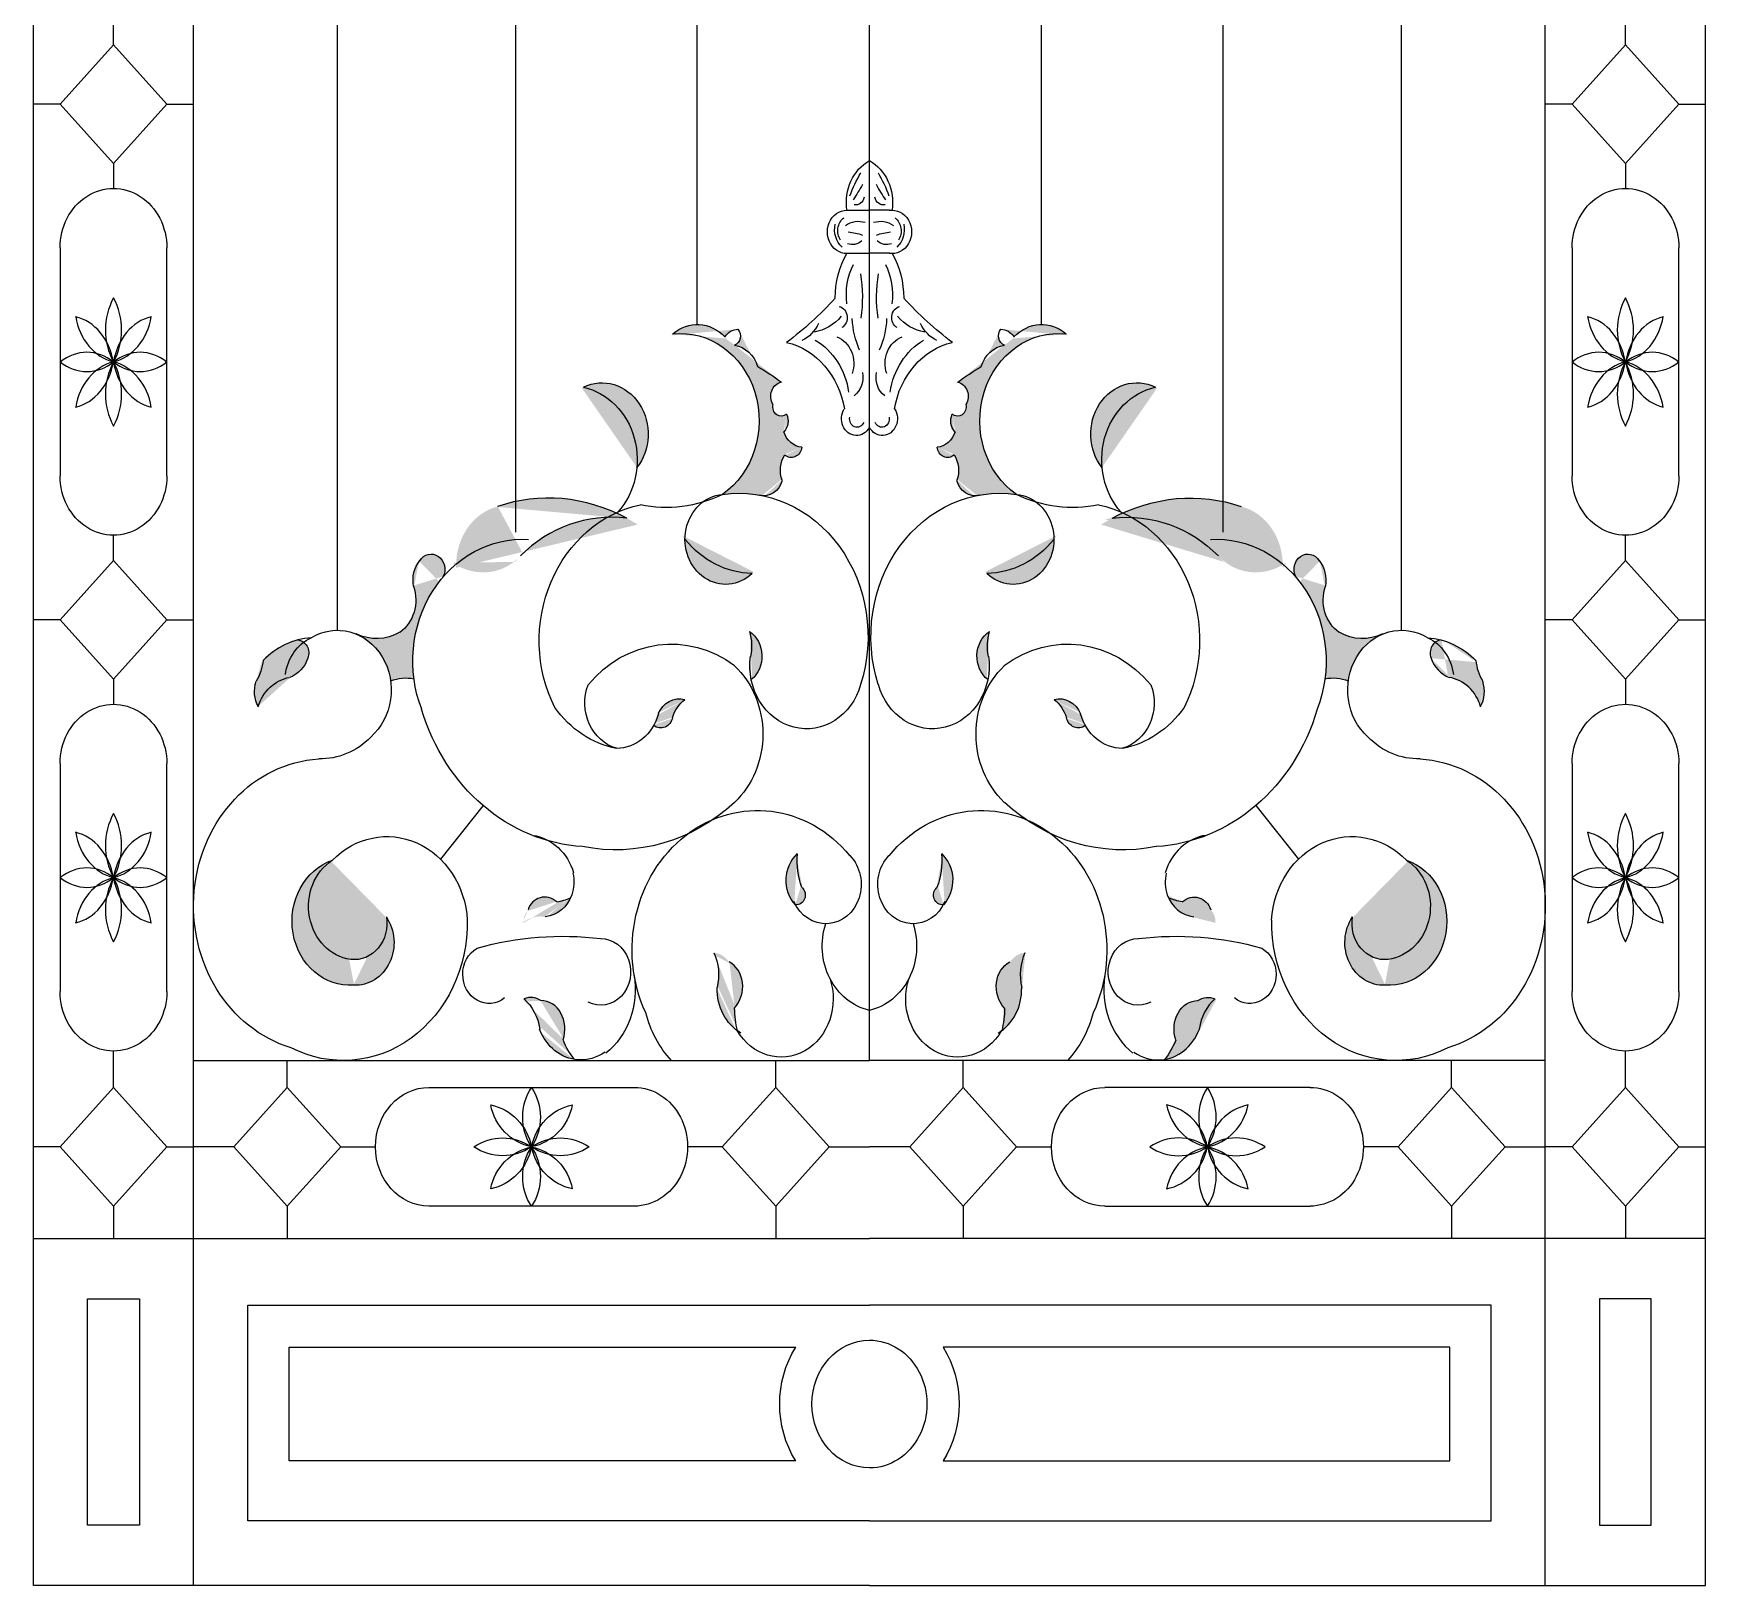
# Model space of a CAD drawing. Extents: x 12262 to 40734, y 30451 to 49613.
# Drawn here: x 30135 to 31211, y 31838 to 32837 of the extents above; entities that cross this region are included whole.
import ezdxf

# ---------------------------------------------------------------- set-up
doc = ezdxf.new("R2010")
doc.units = 0
doc.header["$LTSCALE"] = 0.85
doc.header["$MEASUREMENT"] = 0
doc.layers.get('0').update_dxf_attribs({"linetype": 'CONTINUOUS'})

# ---------------------------------------------------------------- blocks, each defined once
blk = doc.blocks.new('A$C0DFF4785')
h = blk.add_hatch(color=256)
edge = h.paths.add_edge_path()
edge.add_ellipse((427.2, 782.7), major_axis=(0, 28.6), ratio=0.9, start_angle=316.2779, end_angle=397.9444, ccw=False)
edge.add_ellipse((453.6, 796.6), major_axis=(0, 11.7), ratio=0.9, start_angle=361.064, end_angle=415.03, ccw=False)
edge.add_ellipse((449.3, 803.9), major_axis=(0, 6.28), ratio=0.9, start_angle=198.6886, end_angle=314.0296, ccw=False)
edge.add_ellipse((448.5, 777.6), major_axis=(0, 20.6), ratio=0.9, start_angle=288.8026, end_angle=351.8602, ccw=False)
edge.add_ellipse((373.7, 591.5), major_axis=(0, 218.4), ratio=0.9, start_angle=326.7998, end_angle=331.9524, ccw=False)
edge.add_ellipse((482.8, 765.1), major_axis=(0, 9.28), ratio=0.9, start_angle=10.579, end_angle=124.4907)
edge.add_ellipse((481.3, 758.4), major_axis=(0, 6.11), ratio=0.9, start_angle=76.5092, end_angle=217.8899)
edge.add_ellipse((477.1, 749.2), major_axis=(0, 9.5), ratio=0.9, start_angle=223.6227, end_angle=297.4364, ccw=False)
edge.add_ellipse((495.5, 747), major_axis=(0, 14.7), ratio=0.9, start_angle=108.4814, end_angle=175.6353)
edge.add_ellipse((487.7, 733.4), major_axis=(0, 7.63), ratio=0.9, start_angle=142.447, end_angle=262.1226, ccw=False)
edge.add_ellipse((495.6, 717.6), major_axis=(0, 16.6), ratio=0.9, start_angle=53.9705, end_angle=112.8509)
edge.add_ellipse((470.1, 714.6), major_axis=(0, 13.5), ratio=0.9, start_angle=174.3177, end_angle=254.7474, ccw=False)
edge.add_ellipse((454.1, 610.5), major_axis=(0, 92.2), ratio=0.9, start_angle=-10.278, end_angle=7.4562)
edge.add_ellipse((416.5, 749.4), major_axis=(0, 56.1), ratio=0.9, start_angle=212.1191, end_angle=365.8851)
h = blk.add_hatch(color=256)
edge = h.paths.add_edge_path()
edge.add_ellipse((621.9, 610.5), major_axis=(0, 92.2), ratio=0.9, start_angle=-7.4562, end_angle=10.278)
edge.add_ellipse((605.9, 714.6), major_axis=(0, 13.5), ratio=0.9, start_angle=105.2526, end_angle=185.6823, ccw=False)
edge.add_ellipse((580.4, 717.6), major_axis=(0, 16.6), ratio=0.9, start_angle=247.1491, end_angle=306.0295)
edge.add_ellipse((588.3, 733.4), major_axis=(0, 7.63), ratio=0.9, start_angle=97.8774, end_angle=217.553, ccw=False)
edge.add_ellipse((580.5, 747), major_axis=(0, 14.7), ratio=0.9, start_angle=184.3647, end_angle=251.5186)
edge.add_ellipse((598.9, 749.2), major_axis=(0, 9.5), ratio=0.9, start_angle=62.5636, end_angle=136.3773, ccw=False)
edge.add_ellipse((594.7, 758.4), major_axis=(0, 6.11), ratio=0.9, start_angle=142.1101, end_angle=283.4908)
edge.add_ellipse((593.2, 765.1), major_axis=(0, 9.28), ratio=0.9, start_angle=235.5093, end_angle=349.421)
edge.add_ellipse((702.4, 591.5), major_axis=(0, 218.4), ratio=0.9, start_angle=388.0476, end_angle=393.2002, ccw=False)
edge.add_ellipse((627.5, 777.6), major_axis=(0, 20.6), ratio=0.9, start_angle=368.1398, end_angle=431.1974, ccw=False)
edge.add_ellipse((626.7, 803.9), major_axis=(0, 6.28), ratio=0.9, start_angle=45.9704, end_angle=161.3114, ccw=False)
edge.add_ellipse((622.4, 796.6), major_axis=(0, 11.7), ratio=0.9, start_angle=304.97, end_angle=358.936, ccw=False)
edge.add_ellipse((648.8, 782.7), major_axis=(0, 28.6), ratio=0.9, start_angle=322.0556, end_angle=403.7221, ccw=False)
edge.add_ellipse((659.5, 749.4), major_axis=(0, 56.1), ratio=0.9, start_angle=-5.8851, end_angle=147.8809)
h = blk.add_hatch(color=256)
edge = h.paths.add_edge_path()
edge.add_ellipse((365.9, 740.8), major_axis=(0, 33), ratio=0.9, start_angle=228.6294, end_angle=383.6731, ccw=False)
edge.add_ellipse((345.6, 724.2), major_axis=(0, 47.7), ratio=0.9, start_angle=263.65, end_angle=348.6525)
h = blk.add_hatch(color=256)
edge = h.paths.add_edge_path()
edge.add_ellipse((710.1, 740.8), major_axis=(0, 33), ratio=0.9, start_angle=-23.6731, end_angle=131.3706, ccw=False)
edge.add_ellipse((730.4, 724.2), major_axis=(0, 47.7), ratio=0.9, start_angle=11.3475, end_angle=96.35)
h = blk.add_hatch(color=256)
edge = h.paths.add_edge_path()
edge.add_ellipse((379.4, 581.8), major_axis=(-30.8, 102), ratio=0.871811, start_angle=-20.5763, end_angle=25.3708)
edge.add_ellipse((286.7, 693.4), major_axis=(-12.1, 40.2), ratio=0.871811, start_angle=137.5049, end_angle=207.1745, ccw=False)
edge.add_ellipse((310.1, 652.6), major_axis=(-12.5, 41.3), ratio=0.871811, start_angle=358.2986, end_angle=429.8919, ccw=False)
edge.add_ellipse((339.8, 572.8), major_axis=(-37, 122.7), ratio=0.871811, start_angle=319.1137, end_angle=362.2065, ccw=False)
h = blk.add_hatch(color=256)
edge = h.paths.add_edge_path()
edge.add_ellipse((696.6, 581.8), major_axis=(30.8, 102), ratio=0.871811, start_angle=334.6292, end_angle=380.5763, ccw=False)
edge.add_ellipse((789.3, 693.4), major_axis=(12.1, 40.2), ratio=0.871811, start_angle=152.8255, end_angle=222.4951)
edge.add_ellipse((765.9, 652.6), major_axis=(12.5, 41.3), ratio=0.871811, start_angle=-69.8919, end_angle=1.7014)
edge.add_ellipse((736.2, 572.8), major_axis=(37, 122.7), ratio=0.871811, start_angle=-2.2065, end_angle=40.8863)
h = blk.add_hatch(color=256)
edge = h.paths.add_edge_path()
edge.add_ellipse((445.4, 673.1), major_axis=(0, 29), ratio=0.9, start_angle=90, end_angle=220.833, ccw=False)
edge.add_ellipse((463.6, 717.2), major_axis=(0, 66.1), ratio=0.9, start_angle=131.933, end_angle=178.9)
h = blk.add_hatch(color=256)
edge = h.paths.add_edge_path()
edge.add_ellipse((630.6, 673.1), major_axis=(0, 29), ratio=0.9, start_angle=139.167, end_angle=270, ccw=False)
edge.add_ellipse((612.4, 717.2), major_axis=(0, 66.1), ratio=0.9, start_angle=181.1, end_angle=228.067)
h = blk.add_hatch(color=256)
edge = h.paths.add_edge_path()
edge.add_ellipse((220.8, 645.1), major_axis=(0, 35.9), ratio=0.9, start_angle=159.5644, end_angle=207.5546)
edge.add_ellipse((223.9, 634), major_axis=(0, 24.6), ratio=0.9, start_angle=212.2275, end_angle=291.1142)
edge.add_ellipse((261.1, 646.8), major_axis=(0, 18.7), ratio=0.9, start_angle=47.714, end_angle=101.8471, ccw=False)
edge.add_ellipse((255.9, 653.8), major_axis=(0, 9.83), ratio=0.9, start_angle=240.052, end_angle=415.6178, ccw=False)
edge.add_ellipse((314.6, 594.8), major_axis=(0, 78.3), ratio=0.9, start_angle=46.3255, end_angle=98.3153)
edge.add_ellipse((239.9, 550), major_axis=(0, 33.9), ratio=0.9, start_angle=-9.37, end_angle=19.1692)
edge.add_ellipse((195.6, 576.1), major_axis=(0, 38.5), ratio=0.9, start_angle=-81.1654, end_angle=-23.6805)
h = blk.add_hatch(color=256)
edge = h.paths.add_edge_path()
edge.add_ellipse((836.1, 550), major_axis=(0, 33.9), ratio=0.9, start_angle=-19.1692, end_angle=9.37)
edge.add_ellipse((761.4, 594.8), major_axis=(0, 78.3), ratio=0.9, start_angle=261.6847, end_angle=313.6745)
edge.add_ellipse((820.1, 653.8), major_axis=(0, 9.83), ratio=0.9, start_angle=-55.6178, end_angle=119.948, ccw=False)
edge.add_ellipse((814.9, 646.8), major_axis=(0, 18.7), ratio=0.9, start_angle=258.1529, end_angle=312.286, ccw=False)
edge.add_ellipse((852.1, 634), major_axis=(0, 24.6), ratio=0.9, start_angle=68.8858, end_angle=147.7725)
edge.add_ellipse((855.2, 645.1), major_axis=(0, 35.9), ratio=0.9, start_angle=152.4454, end_angle=200.4356)
edge.add_ellipse((880.4, 576.1), major_axis=(0, 38.5), ratio=0.9, start_angle=23.6805, end_angle=81.1654)
h = blk.add_hatch(color=256)
edge = h.paths.add_edge_path()
edge.add_ellipse((160.1, 601.8), major_axis=(7.3, 17.3), ratio=0.919426, start_angle=220.6216, end_angle=275.4189)
edge.add_ellipse((168.8, 599.5), major_axis=(3.51, 8.28), ratio=0.919426, start_angle=-87.3183, end_angle=16.0005)
edge.add_ellipse((178.6, 561.8), major_axis=(19, 44.8), ratio=0.919426, start_angle=35.5702, end_angle=67.5606)
edge.add_ellipse((121.3, 596.2), major_axis=(11.1, 26.3), ratio=0.919426, start_angle=260.6075, end_angle=288.9596, ccw=False)
edge.add_ellipse((160.9, 576.3), major_axis=(7.8, 18.4), ratio=0.919426, start_angle=95.1078, end_angle=144.6125)
edge.add_ellipse((167.3, 559.6), major_axis=(9.9, 23.3), ratio=0.919426, start_angle=30.6466, end_angle=97.8782, ccw=False)
h = blk.add_hatch(color=256)
edge = h.paths.add_edge_path()
edge.add_ellipse((497.5, 591.7), major_axis=(0, 40.5), ratio=0.9, start_angle=81.2068, end_angle=102.493, ccw=False)
edge.add_ellipse((436.9, 604.5), major_axis=(0, 28.1), ratio=0.9, start_angle=256.2392, end_angle=289.1198)
edge.add_ellipse((452.2, 597.9), major_axis=(0, 18.5), ratio=0.9, start_angle=215.5648, end_angle=328.989, ccw=False)
h = blk.add_hatch(color=256)
edge = h.paths.add_edge_path()
edge.add_ellipse((639.2, 604.5), major_axis=(0, 28.1), ratio=0.9, start_angle=70.8802, end_angle=103.7608)
edge.add_ellipse((578.6, 591.7), major_axis=(0, 40.5), ratio=0.9, start_angle=257.507, end_angle=278.7932, ccw=False)
edge.add_ellipse((623.8, 597.9), major_axis=(0, 18.5), ratio=0.9, start_angle=31.011, end_angle=144.4352, ccw=False)
h = blk.add_hatch(color=256)
edge = h.paths.add_edge_path()
edge.add_ellipse((915.9, 601.8), major_axis=(-7.3, 17.3), ratio=0.919426, start_angle=84.5811, end_angle=139.3784, ccw=False)
edge.add_ellipse((907.2, 599.5), major_axis=(-3.51, 8.28), ratio=0.919426, start_angle=343.9995, end_angle=447.3183, ccw=False)
edge.add_ellipse((897.4, 561.8), major_axis=(-19, 44.8), ratio=0.919426, start_angle=292.4394, end_angle=324.4298, ccw=False)
edge.add_ellipse((954.7, 596.2), major_axis=(-11.1, 26.3), ratio=0.919426, start_angle=71.0404, end_angle=99.3925)
edge.add_ellipse((915.1, 576.3), major_axis=(-7.8, 18.4), ratio=0.919426, start_angle=215.3875, end_angle=264.8922, ccw=False)
edge.add_ellipse((908.7, 559.6), major_axis=(-9.9, 23.3), ratio=0.919426, start_angle=262.1218, end_angle=329.3534)
h = blk.add_hatch(color=256)
edge = h.paths.add_edge_path()
edge.add_ellipse((375.2, 569.9), major_axis=(0, 31.3), ratio=0.9, start_angle=238.1725, end_angle=253.1908)
edge.add_ellipse((415.7, 553.9), major_axis=(0, 16.6), ratio=0.9, start_angle=346.295, end_angle=425.2747, ccw=False)
edge.add_ellipse((430.8, 551.1), major_axis=(0, 22.9), ratio=0.9, start_angle=34.1931, end_angle=71.0761)
edge.add_ellipse((403.7, 560.4), major_axis=(0, 8.68), ratio=0.9, start_angle=143.9695, end_angle=257.2228, ccw=False)
h = blk.add_hatch(color=256)
edge = h.paths.add_edge_path()
edge.add_ellipse((645.2, 551.1), major_axis=(0, 22.9), ratio=0.9, start_angle=-71.0761, end_angle=-34.1931)
edge.add_ellipse((660.3, 553.9), major_axis=(0, 16.6), ratio=0.9, start_angle=294.7253, end_angle=373.705, ccw=False)
edge.add_ellipse((700.8, 569.9), major_axis=(0, 31.3), ratio=0.9, start_angle=106.8092, end_angle=121.8275)
edge.add_ellipse((672.4, 560.4), major_axis=(0, 8.68), ratio=0.9, start_angle=102.7772, end_angle=216.0305, ccw=False)
h = blk.add_hatch(color=256)
edge = h.paths.add_edge_path()
edge.add_ellipse((206.5, 426), major_axis=(0, 23.3), ratio=0.9, start_angle=173.9011, end_angle=280.4438)
edge.add_ellipse((207.3, 413.7), major_axis=(0, 27.5), ratio=0.9, start_angle=177.2417, end_angle=306.8079, ccw=False)
edge.add_ellipse((203.5, 427.4), major_axis=(0, 41.2), ratio=0.9, start_angle=17.464, end_angle=184.0195, ccw=False)
edge.add_ellipse((208.1, 437), major_axis=(0, 34.5), ratio=0.9, start_angle=30.5521, end_angle=172.7912)
h = blk.add_hatch(color=256)
edge = h.paths.add_edge_path()
edge.add_ellipse((491.1, 444.2), major_axis=(0, 6.25), ratio=0.9, start_angle=173.2795, end_angle=321.057, ccw=False)
edge.add_ellipse((504.4, 453.8), major_axis=(0, 22.2), ratio=0.9, start_angle=39.439, end_angle=135.3229, ccw=False)
edge.add_ellipse((530.8, 466), major_axis=(0, 43.7), ratio=0.9, start_angle=83.6362, end_angle=112.8508)
h = blk.add_hatch(color=256)
edge = h.paths.add_edge_path()
edge.add_ellipse((571.6, 453.8), major_axis=(0, 22.2), ratio=0.9, start_angle=224.6771, end_angle=320.561, ccw=False)
edge.add_ellipse((584.9, 444.2), major_axis=(0, 6.25), ratio=0.9, start_angle=38.943, end_angle=186.7205, ccw=False)
edge.add_ellipse((545.2, 466), major_axis=(0, 43.7), ratio=0.9, start_angle=247.1492, end_angle=276.3638)
h = blk.add_hatch(color=256)
edge = h.paths.add_edge_path()
edge.add_ellipse((872.5, 427.4), major_axis=(0, 41.2), ratio=0.9, start_angle=175.9805, end_angle=342.536, ccw=False)
edge.add_ellipse((868.7, 413.7), major_axis=(0, 27.5), ratio=0.9, start_angle=53.1921, end_angle=182.7583, ccw=False)
edge.add_ellipse((869.5, 426), major_axis=(0, 23.3), ratio=0.9, start_angle=79.5562, end_angle=186.0989)
edge.add_ellipse((867.9, 437), major_axis=(0, 34.5), ratio=0.9, start_angle=187.2088, end_angle=329.4479)
h = blk.add_hatch(color=256)
edge = h.paths.add_edge_path()
edge.add_ellipse((326, 426.1), major_axis=(-4, 11), ratio=0.88934, start_angle=383.9404, end_angle=428.5647, ccw=False)
edge.add_ellipse((329.8, 429.8), major_axis=(-4.5, 12.5), ratio=0.88934, start_angle=302.606, end_angle=410.1852, ccw=False)
edge.add_ellipse((330.4, 476.1), major_axis=(-12.5, 34.7), ratio=0.88934, start_angle=168.8436, end_angle=185.0845)
edge.add_ellipse((325.5, 454.5), major_axis=(-8.4, 23.2), ratio=0.88934, start_angle=167.8627, end_angle=222.8484, ccw=False)
edge.add_ellipse((327.9, 407.7), major_axis=(-7.8, 21.7), ratio=0.88934, start_angle=-25.7734, end_angle=14.9406)
h = blk.add_hatch(color=256)
edge = h.paths.add_edge_path()
edge.add_ellipse((750.1, 426.1), major_axis=(4, 11), ratio=0.88934, start_angle=-68.5647, end_angle=-23.9404)
edge.add_ellipse((746.2, 429.8), major_axis=(4.5, 12.5), ratio=0.88934, start_angle=-50.1852, end_angle=57.394)
edge.add_ellipse((745.6, 476.1), major_axis=(12.5, 34.7), ratio=0.88934, start_angle=174.9155, end_angle=191.1564, ccw=False)
edge.add_ellipse((750.6, 454.5), major_axis=(8.4, 23.2), ratio=0.88934, start_angle=137.1516, end_angle=192.1373)
edge.add_ellipse((748.1, 407.7), major_axis=(7.8, 21.7), ratio=0.88934, start_angle=345.0594, end_angle=385.7734, ccw=False)
h = blk.add_hatch(color=256)
edge = h.paths.add_edge_path()
edge.add_ellipse((435.3, 390.7), major_axis=(5.3, 15.9), ratio=0.879839, start_angle=325.4959, end_angle=370.1203, ccw=False)
edge.add_ellipse((439.4, 384.1), major_axis=(6, 18.1), ratio=0.879839, start_angle=244.1615, end_angle=351.7407, ccw=False)
edge.add_ellipse((498.3, 375.3), major_axis=(16.6, 50.3), ratio=0.879839, start_angle=110.3992, end_angle=126.6401)
edge.add_ellipse((471.6, 386.7), major_axis=(11.1, 33.6), ratio=0.879839, start_angle=109.4183, end_angle=164.4039, ccw=False)
edge.add_ellipse((411.4, 390.7), major_axis=(10.4, 31.4), ratio=0.879839, start_angle=-84.2179, end_angle=-43.5038)
h = blk.add_hatch(color=256)
edge = h.paths.add_edge_path()
edge.add_ellipse((640.7, 390.7), major_axis=(-5.3, 15.9), ratio=0.879839, start_angle=-10.1203, end_angle=34.5041)
edge.add_ellipse((636.6, 384.1), major_axis=(-6, 18.1), ratio=0.879839, start_angle=8.2593, end_angle=115.8385)
edge.add_ellipse((577.7, 375.3), major_axis=(-16.6, 50.3), ratio=0.879839, start_angle=233.3599, end_angle=249.6008, ccw=False)
edge.add_ellipse((604.4, 386.7), major_axis=(-11.1, 33.6), ratio=0.879839, start_angle=195.5961, end_angle=250.5817)
edge.add_ellipse((664.6, 390.7), major_axis=(-10.4, 31.4), ratio=0.879839, start_angle=403.5038, end_angle=444.2179, ccw=False)
h = blk.add_hatch(color=256)
edge = h.paths.add_edge_path()
edge.add_ellipse((319.3, 361.3), major_axis=(2.7, 16.9), ratio=0.844234, start_angle=340.4988, end_angle=385.1231, ccw=False)
edge.add_ellipse((325.5, 357.1), major_axis=(3, 19.2), ratio=0.844234, start_angle=259.1644, end_angle=366.7436, ccw=False)
edge.add_ellipse((382.5, 376), major_axis=(8.5, 53.4), ratio=0.844234, start_angle=125.402, end_angle=141.6429)
edge.add_ellipse((353.8, 374.2), major_axis=(5.7, 35.7), ratio=0.844234, start_angle=124.4211, end_angle=179.4068, ccw=False)
edge.add_ellipse((297.6, 350.3), major_axis=(5.3, 33.4), ratio=0.844234, start_angle=-69.215, end_angle=-28.501)
h = blk.add_hatch(color=256)
edge = h.paths.add_edge_path()
edge.add_ellipse((756.7, 361.3), major_axis=(-2.7, 16.9), ratio=0.844234, start_angle=-25.1231, end_angle=19.5012)
edge.add_ellipse((750.5, 357.1), major_axis=(-3, 19.2), ratio=0.844234, start_angle=-6.7436, end_angle=100.8356)
edge.add_ellipse((693.5, 376), major_axis=(-8.5, 53.4), ratio=0.844234, start_angle=218.3571, end_angle=234.598, ccw=False)
edge.add_ellipse((722.2, 374.2), major_axis=(-5.7, 35.7), ratio=0.844234, start_angle=180.5932, end_angle=235.5789)
edge.add_ellipse((778.4, 350.3), major_axis=(-5.3, 33.4), ratio=0.844234, start_angle=388.501, end_angle=429.215, ccw=False)
for p, q in [((0, 0), (0, 2002.7)), ((103.1, 0), (103.1, 2002.7)), ((972.9, 0), (972.9, 2002.7)), ((1076, 0), (1076, 2002.7)), ((538, 337.8), (538, 1888.2)), ((195.6, 614.7), (195.6, 1781.8)), ((880.4, 614.7), (880.4, 1781.8)), ((310.4, 677.7), (310.4, 1597.1)), ((765.7, 677.7), (765.7, 1597.1)), ((427.2, 811.2), (427.2, 1528.2)), ((648.8, 811.2), (648.8, 1528.2)), ((51.5, 991.3), (51.5, 1007.4)), ((1024.5, 991.3), (1024.5, 1007.4)), ((17.2, 953.1), (51.5, 991.3)), ((51.5, 991.3), (85.9, 953.1)), ((990.1, 953.1), (1024.5, 991.3)), ((1024.5, 991.3), (1058.9, 953.1)), ((17.2, 953.1), (0, 953.1)), ((51.5, 914.9), (17.2, 953.1)), ((85.9, 953.1), (51.5, 914.9)), ((85.9, 953.1), (103.1, 953.1)), ((990.1, 953.1), (972.9, 953.1)), ((1024.5, 914.9), (990.1, 953.1)), ((1058.9, 953.1), (1024.5, 914.9)), ((1058.9, 953.1), (1076, 953.1)), ((51.5, 914.9), (51.5, 898.8)), ((51.5, 914.9), (51.5, 898.8)), ((1024.5, 914.9), (1024.5, 898.8)), ((1024.5, 914.9), (1024.5, 898.8)), ((525.2, 884.8), (538, 884.8)), ((550.8, 884.8), (538, 884.8)), ((17.2, 860.6), (17.2, 787.2)), ((85.9, 787.2), (85.9, 860.6)), ((525.2, 857.1), (538, 857.1)), ((550.8, 857.1), (538, 857.1)), ((990.1, 860.6), (990.1, 787.2)), ((1058.9, 787.2), (1058.9, 860.6)), ((17.2, 787.2), (17.2, 713.9)), ((85.9, 713.9), (85.9, 787.2)), ((990.1, 787.2), (990.1, 713.9)), ((1058.9, 713.9), (1058.9, 787.2)), ((51.5, 659.5), (51.5, 675.7)), ((1024.5, 659.5), (1024.5, 675.7)), ((17.2, 621.3), (51.5, 659.5)), ((51.5, 659.5), (85.9, 621.3)), ((990.1, 621.3), (1024.5, 659.5)), ((1024.5, 659.5), (1058.9, 621.3)), ((17.2, 621.3), (0, 621.3)), ((51.5, 583.1), (17.2, 621.3)), ((85.9, 621.3), (51.5, 583.1)), ((85.9, 621.3), (103.1, 621.3)), ((990.1, 621.3), (972.9, 621.3)), ((1024.5, 583.1), (990.1, 621.3)), ((1058.9, 621.3), (1024.5, 583.1)), ((1058.9, 621.3), (1076, 621.3)), ((51.5, 583.1), (51.5, 567)), ((1024.5, 583.1), (1024.5, 567)), ((17.2, 528.8), (17.2, 455.4)), ((85.9, 455.4), (85.9, 528.8)), ((990.1, 528.8), (990.1, 455.4)), ((1058.9, 455.4), (1058.9, 528.8)), ((289.4, 501.9), (261.9, 467.4)), ((786.6, 501.9), (814.1, 467.4)), ((17.2, 455.4), (17.2, 382.1)), ((85.9, 382.1), (85.9, 455.4)), ((990.1, 455.4), (990.1, 382.1)), ((1058.9, 382.1), (1058.9, 455.4)), ((51.5, 320.5), (51.5, 343.9)), ((103.1, 337.8), (538, 337.8)), ((163.4, 320.5), (163.4, 337.8)), ((477.7, 320.5), (477.7, 337.8)), ((972.9, 337.8), (538, 337.8)), ((598.3, 320.5), (598.3, 337.8)), ((912.6, 320.5), (912.6, 337.8)), ((1024.5, 320.5), (1024.5, 343.9)), ((51.5, 320.5), (17.2, 282.3)), ((85.9, 282.3), (51.5, 320.5)), ((129, 282.3), (163.4, 320.5)), ((163.4, 320.5), (197.8, 282.3)), ((254.5, 320.5), (320.5, 320.5)), ((320.5, 320.5), (386.6, 320.5)), ((477.7, 320.5), (443.3, 282.3)), ((512.1, 282.3), (477.7, 320.5)), ((563.9, 282.3), (598.3, 320.5)), ((598.3, 320.5), (632.7, 282.3)), ((755.5, 320.5), (689.5, 320.5)), ((821.5, 320.5), (755.5, 320.5)), ((912.6, 320.5), (878.2, 282.3)), ((947, 282.3), (912.6, 320.5)), ((1024.5, 320.5), (990.1, 282.3)), ((1058.9, 282.3), (1024.5, 320.5)), ((17.2, 282.3), (0, 282.3)), ((17.2, 282.3), (51.5, 244)), ((51.5, 244), (85.9, 282.3)), ((85.9, 282.3), (103.1, 282.3)), ((129, 282.3), (103.1, 282.3)), ((163.4, 244), (129, 282.3)), ((197.8, 282.3), (163.4, 244)), ((197.8, 282.3), (220.1, 282.3)), ((443.3, 282.3), (420.9, 282.3)), ((443.3, 282.3), (477.7, 244)), ((477.7, 244), (512.1, 282.3)), ((512.1, 282.3), (538, 282.3)), ((563.9, 282.3), (538, 282.3)), ((598.3, 244), (563.9, 282.3)), ((632.7, 282.3), (598.3, 244)), ((632.7, 282.3), (655.1, 282.3)), ((878.2, 282.3), (855.9, 282.3)), ((878.2, 282.3), (912.6, 244)), ((912.6, 244), (947, 282.3)), ((947, 282.3), (972.9, 282.3)), ((990.1, 282.3), (972.9, 282.3)), ((990.1, 282.3), (1024.5, 244)), ((1024.5, 244), (1058.9, 282.3)), ((1058.9, 282.3), (1076, 282.3)), ((51.5, 244), (51.5, 223.3)), ((163.4, 244), (163.4, 223.3)), ((320.5, 244), (254.5, 244)), ((386.6, 244), (320.5, 244)), ((477.7, 244), (477.7, 223.3)), ((598.3, 244), (598.3, 223.3)), ((689.5, 244), (755.5, 244)), ((755.5, 244), (821.5, 244)), ((912.6, 244), (912.6, 223.3)), ((1024.5, 244), (1024.5, 223.3)), ((0, 223.3), (538, 223.3)), ((1076, 223.3), (538, 223.3)), ((34.9, 184.5), (68.2, 184.5)), ((34.9, 38.8), (34.9, 184.5)), ((68.2, 184.5), (68.2, 38.8)), ((1041.1, 184.5), (1007.8, 184.5)), ((1007.8, 184.5), (1007.8, 38.8)), ((1041.1, 38.8), (1041.1, 184.5)), ((138, 41.7), (138, 180.4)), ((138, 180.4), (538, 180.4)), ((938, 180.4), (538, 180.4)), ((938, 41.7), (938, 180.4)), ((164.6, 153.4), (490.6, 153.4)), ((164.6, 80.2), (164.6, 153.4)), ((911.4, 153.4), (585.4, 153.4)), ((911.4, 80.2), (911.4, 153.4)), ((490.6, 80.2), (164.6, 80.2)), ((585.4, 80.2), (911.4, 80.2)), ((68.2, 38.8), (34.9, 38.8)), ((538, 41.7), (138, 41.7)), ((538, 41.7), (938, 41.7)), ((1007.8, 38.8), (1041.1, 38.8)), ((538, 0), (0, 0)), ((538, 0), (1076, 0))]:
    blk.add_line(p, q)
at = {"extrusion": (0, 0, -1)}
for centre, major_axis, ratio, start_param, end_param in [((550.4, 889.8), (0, 30.3), 0.9, 4.552132, 5.811997), ((525.6, 889.8), (0, 30.3), 0.9, 0.471188, 1.731053), ((590.4, 865.3), (0, 77.7), 0.9, -1.191687, -0.975604), ((485.6, 865.3), (0, 77.7), 0.9, 0.975604, 1.191687), ((51.5, 860.6), (0, 38.2), 0.9, 4.712389, 7.853982), ((466.6, 944.5), (0, 85.9), 0.9, 2.096374, 2.235296), ((529.1, 894.4), (0, 6.21), 0.9, 1.759546, 3.329798), ((547, 894.4), (0, 6.21), 0.9, 2.953387, 4.523639), ((609.4, 944.5), (0, 85.9), 0.9, 4.047889, 4.186811), ((1024.5, 860.6), (0, 38.2), 0.9, 4.712389, 7.853982), ((523.5, 870.9), (0, 14), 0.9, 3.000486, 6.424292), ((552.5, 870.9), (0, 14), 0.9, -0.141107, 3.282699), ((528.9, 872.4), (0, 14.8), 0.9, 3.835377, 4.945555), ((526.8, 871.6), (0, 10.2), 0.9, 4.088577, 5.660062), ((531, 859.7), (0, 18), 0.9, -0.553926, 0.27033), ((545, 859.7), (0, 18), 0.9, -0.27033, 0.553926), ((549.2, 871.6), (0, 10.2), 0.9, 0.623123, 2.194608), ((547.1, 872.4), (0, 14.8), 0.9, 1.33763, 2.447809), ((527, 873.4), (0, 10.7), 0.9, 2.466349, 3.477461), ((522.1, 831.8), (0, 39.1), 0.9, 0.06434, 0.330228), ((553.9, 831.8), (0, 39.1), 0.9, -0.330228, -0.06434), ((549, 873.4), (0, 10.7), 0.9, 2.805725, 3.816836), ((564, 828.3), (0, 53.4), 0.9, 4.712389, 5.278978), ((512, 828.3), (0, 53.4), 0.9, 1.004207, 1.570796), ((559.5, 830.4), (0, 40.4), 0.9, 4.570722, 5.218017), ((459.1, 828.8), (0, 82.6), 0.9, 1.387413, 1.733767), ((616.9, 828.8), (0, 82.6), 0.9, 4.549419, 4.895772), ((516.5, 830.4), (0, 40.4), 0.9, 1.065168, 1.712464), ((353.2, 1013.7), (0, 259.1), 0.9, 2.368765, 2.542441), ((517.1, 815.8), (0, 7.34), 0.9, 0.229797, 2.657729), ((558.9, 815.8), (0, 7.34), 0.9, 3.625456, 6.053388), ((722.9, 1013.7), (0, 259.1), 0.9, 3.740745, 3.91442), ((427.2, 782.7), (0, 28.6), 0.9, -0.662255, 0.763094), ((416.5, 749.4), (0, 56.1), 0.9, -0.102715, 2.581008), ((453.6, 796.6), (0, 11.7), 0.9, -0.960454, -0.01857), ((449.3, 803.9), (0, 6.28), 0.9, 0.802335, 2.815416), ((485.7, 823.5), (0, 24.6), 0.9, 2.058628, 2.730253), ((498.3, 838.8), (0, 32.7), 0.9, 2.317744, 3.003138), ((572.2, 817.2), (0, 50.3), 0.9, 4.250341, 4.670752), ((503.8, 817.2), (0, 50.3), 0.9, 1.612433, 2.032844), ((577.7, 838.8), (0, 32.7), 0.9, 3.280047, 3.965441), ((590.3, 823.5), (0, 24.6), 0.9, 3.552933, 4.224557), ((659.5, 749.4), (0, 56.1), 0.9, 3.702177, 6.3859), ((626.7, 803.9), (0, 6.28), 0.9, 3.46777, 5.48085), ((622.4, 796.6), (0, 11.7), 0.9, 0.01857, 0.960454), ((648.8, 782.7), (0, 28.6), 0.9, -0.763094, 0.662255), ((448.5, 777.6), (0, 20.6), 0.9, 0.142066, 1.242628), ((474.5, 747.5), (0, 53.5), 0.9, 0.21291, 1.390748), ((484.1, 760.9), (0, 45.5), 0.9, 0.483498, 1.418659), ((511.5, 786.2), (0, 18.3), 0.9, 0.338833, 1.934385), ((564.5, 786.2), (0, 18.3), 0.9, 4.3488, 5.944352), ((591.9, 760.9), (0, 45.5), 0.9, -1.418659, -0.483498), ((601.5, 747.5), (0, 53.5), 0.9, -1.390748, -0.21291), ((627.5, 777.6), (0, 20.6), 0.9, -1.242628, -0.142066), ((365.9, 740.8), (0, 33), 0.9, -0.413173, 2.292849), ((373.7, 591.5), (0, 218.4), 0.9, 0.489522, 0.579452), ((521, 777.2), (0, 14.2), 0.9, 1.334146, 2.542186), ((555, 777.2), (0, 14.2), 0.9, 3.740999, 4.949039), ((702.4, 591.5), (0, 218.4), 0.9, -0.579452, -0.489522), ((710.1, 740.8), (0, 33), 0.9, 3.990336, 6.696359), ((345.6, 724.2), (0, 47.7), 0.9, 0.198051, 2.351496), ((482.8, 765.1), (0, 9.28), 0.9, 4.110413, 6.098547), ((593.2, 765.1), (0, 9.28), 0.9, 0.184638, 2.172772), ((730.4, 724.2), (0, 47.7), 0.9, 3.931689, 6.085134), ((481.3, 758.4), (0, 6.11), 0.9, 2.48029, 4.947849), ((477.1, 749.2), (0, 9.5), 0.9, 1.091941, 2.380232), ((529.7, 750.7), (0, 10.8), 0.9, 2.118486, 5.338403), ((546.3, 750.7), (0, 10.8), 0.9, 0.944782, 4.164699), ((598.9, 749.2), (0, 9.5), 0.9, 3.902953, 5.191244), ((594.7, 758.4), (0, 6.11), 0.9, 1.335337, 3.802896), ((530, 750.5), (0, 5.27), 0.9, 2.00956, 4.951822), ((546, 750.5), (0, 5.27), 0.9, 1.331363, 4.273626), ((495.5, 747), (0, 14.7), 0.9, 3.217772, 4.389827), ((487.7, 733.4), (0, 7.63), 0.9, 1.708283, 3.797016), ((580.5, 747), (0, 14.7), 0.9, 1.893358, 3.065414), ((588.3, 733.4), (0, 7.63), 0.9, 2.486169, 4.574902), ((495.6, 717.6), (0, 16.6), 0.9, 4.313565, 5.341223), ((580.4, 717.6), (0, 16.6), 0.9, 0.941962, 1.96962), ((51.5, 713.9), (0, 38.2), 0.9, 1.570796, 4.712389), ((470.1, 714.6), (0, 13.5), 0.9, 1.837004, 3.380754), ((605.9, 714.6), (0, 13.5), 0.9, 2.902432, 4.446181), ((1024.5, 713.9), (0, 38.2), 0.9, 1.570796, 4.712389), ((407.3, 794.1), (0, 100.5), 0.9, 2.731311, 3.327708), ((445.4, 673.1), (0, 29), 0.9, 2.428922, 6.20452), ((454.1, 610.5), (0, 92.2), 0.9, -0.130135, 1.912253), ((621.9, 610.5), (0, 92.2), 0.9, 4.370932, 6.41332), ((630.6, 673.1), (0, 29), 0.9, 0.078666, 3.854263), ((668.7, 794.1), (0, 100.5), 0.9, 2.955477, 3.551874), ((736.2, 572.8), (37, 122.7), 0.871811, -0.7136, 0.038511), ((405.6, 607.9), (0, 89), 0.9, 4.20731, 6.09431), ((670.4, 607.9), (0, 89), 0.9, 0.188875, 2.075875), ((696.6, 581.8), (30.8, 102), 0.871811, -0.359124, 0.442804), ((314.6, 594.8), (0, 78.3), 0.9, 4.305295, 6.338817), ((463.6, 717.2), (0, 66.1), 0.9, 3.160792, 3.98052), ((612.4, 717.2), (0, 66.1), 0.9, 2.302666, 3.122394), ((761.4, 594.8), (0, 78.3), 0.9, -0.055632, 1.97789), ((261.1, 646.8), (0, 18.7), 0.9, 4.505617, 5.45042), ((255.9, 653.8), (0, 9.83), 0.9, -0.970714, 2.093488), ((820.1, 653.8), (0, 9.83), 0.9, 4.189698, 7.253899), ((814.9, 646.8), (0, 18.7), 0.9, 0.832766, 1.777568), ((223.9, 634), (0, 24.6), 0.9, 1.202283, 2.579117), ((852.1, 634), (0, 24.6), 0.9, 3.704068, 5.080902), ((195.6, 576.1), (0, 38.5), 0.9, -0.509218, 2.473817), ((410.5, 525), (0, 80.7), 0.9, -0.830329, 0.59499), ((436.9, 604.5), (0, 28.1), 0.9, 1.237093, 1.810967), ((452.2, 597.9), (0, 18.5), 0.9, 0.541244, 2.520869), ((623.8, 597.9), (0, 18.5), 0.9, 3.762316, 5.741942), ((639.2, 604.5), (0, 28.1), 0.9, 4.472218, 5.046092), ((665.5, 525), (0, 80.7), 0.9, -0.59499, 0.830329), ((880.4, 576.1), (0, 38.5), 0.9, 3.809368, 6.792403), ((189.3, 581.8), (0, 30.4), 0.9, -1.426788, -0.39966), ((168.8, 599.5), (3.51, 8.28), 0.919426, -0.279261, 1.523991), ((220.8, 645.1), (0, 35.9), 0.9, 2.660674, 3.556883), ((855.2, 645.1), (0, 35.9), 0.9, 2.726303, 3.622511), ((886.7, 581.8), (0, 30.4), 0.9, 0.39966, 1.426788), ((897.4, 561.8), (-19, 44.8), 0.919426, 0.430088, 1.179155), ((121.3, 596.2), (11.1, 26.3), 0.919426, 1.239889, 1.734727), ((160.1, 601.8), (7.3, 17.3), 0.919426, 1.476218, 2.432612), ((417.3, 547.8), (0, 57.9), 0.9, 0.708596, 2.432996), ((497.5, 591.7), (0, 40.5), 0.9, 1.870668, 4.865858), ((578.6, 591.7), (0, 40.5), 0.9, 1.417327, 4.412517), ((658.7, 547.8), (0, 57.9), 0.9, 3.850189, 5.574589), ((160.9, 576.3), (7.8, 18.4), 0.919426, 3.759221, 4.623241), ((167.3, 559.6), (9.9, 23.3), 0.919426, 4.574889, 5.748302), ((239.9, 550), (0, 33.9), 0.9, -0.334566, 0.163537), ((836.1, 550), (0, 33.9), 0.9, -0.163537, 0.334566), ((382, 567.9), (0, 30.2), 0.9, 3.395995, 5.105421), ((415.7, 553.9), (0, 16.6), 0.9, -1.139258, 0.239197), ((660.3, 553.9), (0, 16.6), 0.9, -0.239197, 1.139258), ((694, 567.9), (0, 30.2), 0.9, 1.177764, 2.88719), ((51.5, 528.8), (0, 38.2), 0.9, 4.712389, 7.853982), ((360, 604.1), (0, 128.9), 0.9, 3.198598, 4.393982), ((386.6, 610.1), (0, 72.6), 0.9, 3.316953, 4.039425), ((375.2, 569.9), (0, 31.3), 0.9, 1.864173, 3.141593), ((430.8, 551.1), (0, 22.9), 0.9, -1.240512, -0.596782), ((645.2, 551.1), (0, 22.9), 0.9, 0.596782, 1.240512), ((700.8, 569.9), (0, 31.3), 0.9, 3.141593, 4.419013), ((689.5, 610.1), (0, 72.6), 0.9, 2.24376, 2.966233), ((716, 604.1), (0, 128.9), 0.9, 1.889203, 3.084587), ((1024.5, 528.8), (0, 38.2), 0.9, 4.712389, 7.853982), ((403.7, 560.4), (0, 8.68), 0.9, 1.793801, 3.770443), ((672.4, 560.4), (0, 8.68), 0.9, 2.512742, 4.489384), ((185.1, 584), (0, 52.1), 0.9, 2.391455, 3.173308), ((890.9, 584), (0, 52.1), 0.9, 3.109877, 3.89173), ((188.3, 437.3), (0, 94.7), 0.9, 3.40848, 6.22764), ((887.7, 437.3), (0, 94.7), 0.9, 0.055545, 2.874706), ((465.9, 409.1), (0, 89.6), 0.9, 4.241414, 7.113335), ((610.1, 409.1), (0, 89.6), 0.9, -0.83015, 2.041771), ((374.8, 606.4), (0, 133.1), 0.9, 2.450316, 3.321186), ((701.2, 606.4), (0, 133.1), 0.9, 2.961999, 3.832869), ((227.5, 424.3), (0, 57.6), 0.9, -0.744021, 1.504293), ((848.5, 424.3), (0, 57.6), 0.9, -1.504293, 0.744021), ((319.8, 450.8), (-11, 30.6), 0.88934, 0.436726, 1.634444), ((203.5, 427.4), (0, 41.2), 0.9, 3.07144, 5.978381), ((208.1, 437), (0, 34.5), 0.9, 3.267409, 5.749951), ((504.4, 453.8), (0, 22.2), 0.9, 3.921355, 5.594845), ((509.9, 451.1), (0, 25.3), 0.9, 0.751174, 4.261549), ((530.8, 466), (0, 43.7), 0.9, 4.313567, 4.823458), ((566.1, 451.1), (0, 25.3), 0.9, 2.021636, 5.532012), ((545.2, 466), (0, 43.7), 0.9, 1.459727, 1.969618), ((571.6, 453.8), (0, 22.2), 0.9, 0.68834, 2.361831), ((872.5, 427.4), (0, 41.2), 0.9, 0.304805, 3.211746), ((867.9, 437), (0, 34.5), 0.9, 0.533234, 3.015776), ((325.5, 454.5), (-8.4, 23.2), 0.88934, 1.721111, 2.30716), ((325.5, 454.5), (-8.4, 23.2), 0.88934, 2.30716, 3.353428), ((491.1, 444.2), (0, 6.25), 0.9, 0.679684, 3.258887), ((584.9, 444.2), (0, 6.25), 0.9, 3.024299, 5.603501), ((745.6, 476.1), (12.5, 34.7), 0.88934, 2.946877, 3.230334), ((746.2, 429.8), (4.5, 12.5), 0.88934, -1.001714, 0.875897), ((199.4, 426.5), (0, 88.7), 0.9, 1.552493, 3.574391), ((206.5, 426), (0, 23.3), 0.9, 1.388517, 3.248039), ((207.3, 413.7), (0, 27.5), 0.9, 0.928378, 3.189735), ((545.7, 411.5), (0, 42.3), 0.9, 3.345062, 5.058984), ((530.3, 411.5), (0, 42.3), 0.9, 1.224201, 2.938123), ((876.7, 426.5), (0, 88.7), 0.9, 2.708795, 4.730692), ((868.7, 413.7), (0, 27.5), 0.9, 3.093451, 5.354808), ((869.5, 426), (0, 23.3), 0.9, 3.035147, 4.894668), ((293.2, 393.3), (0, 18.8), 0.9, 2.510966, 5.810208), ((340.9, 164), (0, 253.7), 0.9, -0.245282, 0.105749), ((365.1, 394.8), (0, 21.4), 0.9, -0.00819, 3.576303), ((710.9, 394.8), (0, 21.4), 0.9, 2.706882, 6.291375), ((735.1, 164), (0, 253.7), 0.9, -0.105749, 0.245282), ((782.8, 393.3), (0, 18.8), 0.9, 0.472977, 3.772219), ((411.4, 390.7), (10.4, 31.4), 0.879839, 0.759285, 1.469879), ((636.6, 384.1), (-6, 18.1), 0.879839, 4.261423, 6.139034), ((346.9, 381.2), (7.5, 47), 0.844234, 1.194925, 2.392643), ((481.1, 377.3), (0, 37.3), 0.9, 1.201671, 4.137436), ((594.9, 377.3), (0, 37.3), 0.9, 2.145749, 5.081514), ((51.5, 382.1), (0, 38.2), 0.9, 1.570796, 4.712389), ((297.6, 350.3), (5.3, 33.4), 0.844234, 0.497436, 1.20803), ((471.6, 386.7), (11.1, 33.6), 0.879839, 3.327208, 4.373476), ((756.7, 361.3), (-2.7, 16.9), 0.844234, -0.340361, 0.438481), ((1024.5, 382.1), (0, 38.2), 0.9, 1.570796, 4.712389), ((453.2, 387.1), (0, 68.3), 0.9, 3.907096, 4.435911), ((577.7, 375.3), (-16.6, 50.3), 0.879839, 1.926829, 2.210286), ((622.8, 387.1), (0, 68.3), 0.9, 1.847274, 2.376089), ((750.5, 357.1), (-3, 19.2), 0.844234, 4.523272, 6.400883), ((353.8, 374.2), (5.7, 35.7), 0.844234, 3.065359, 4.111627), ((693.5, 376), (-8.5, 53.4), 0.844234, 2.188678, 2.472135), ((353.8, 374.2), (5.7, 35.7), 0.844234, 2.479311, 3.065359), ((254.5, 282.3), (0, 38.2), 0.9, 3.141593, 6.283185), ((348.2, 301.4), (0, 34.3), 0.971566, 4.121913, 5.302865), ((292.9, 301.4), (0, 34.3), 0.971566, 0.98032, 2.161272), ((386.6, 282.3), (0, 38.2), 0.9, 0, 3.141593), ((689.5, 282.3), (0, 38.2), 0.9, 3.141593, 6.283185), ((821.5, 282.3), (0, 38.2), 0.9, 0, 3.141593), ((327, 315.9), (0, 34.3), 0.971566, 3.336515, 4.517467), ((287.8, 275.6), (0, 34.3), 0.971566, 0.194922, 1.375874), ((353.3, 275.6), (0, 34.3), 0.971566, -1.375874, -0.194922), ((314.1, 315.9), (0, 34.3), 0.971566, 1.765718, 2.946671), ((302, 253.7), (0, 34.3), 0.971566, -0.590476, 0.590476), ((302, 310.8), (0, 34.3), 0.971566, 2.551117, 3.732069), ((327, 248.6), (0, 34.3), 0.971566, -1.375874, -0.194922), ((287.8, 288.9), (0, 34.3), 0.971566, 1.765718, 2.946671), ((348.2, 263.1), (0, 34.3), 0.971566, 4.121913, 5.302865), ((339.1, 253.7), (0, 34.3), 0.971566, -0.590476, 0.590476), ((353.3, 288.9), (0, 34.3), 0.971566, 3.336515, 4.517467), ((314.1, 248.6), (0, 34.3), 0.971566, 0.194922, 1.375874), ((339.1, 310.8), (0, 34.3), 0.971566, 2.551117, 3.732069), ((292.9, 263.1), (0, 34.3), 0.971566, 0.98032, 2.161272), ((538, 116.8), (0, 64.2), 0.9, 4.105534, 5.319244), ((538, 116.8), (0, 41.1), 0.9, 3.141593, 6.283185), ((538, 116.8), (0, 41.1), 0.9, 0, 3.141593), ((538, 116.8), (0, 64.2), 0.9, 0.963942, 2.177651)]:
    blk.add_ellipse(centre, major_axis=major_axis, ratio=ratio, start_param=start_param, end_param=end_param, dxfattribs=at)
for centre, major_axis, ratio, start_param, end_param in [((77.2, 807.8), (0, 37), 0.833706, 0.98032, 2.161272), ((25.9, 807.8), (0, 37), 0.833706, 4.121913, 5.302865), ((1050.1, 807.8), (0, 37), 0.833706, 0.98032, 2.161272), ((998.8, 807.8), (0, 37), 0.833706, 4.121913, 5.302865), ((57.5, 823.6), (0, 37), 0.833706, 1.765718, 2.946671), ((21.2, 780), (0, 37), 0.833706, -1.375874, -0.194922), ((45.6, 823.6), (0, 37), 0.833706, 3.336515, 4.517467), ((81.8, 780), (0, 37), 0.833706, 0.194922, 1.375874), ((1030.4, 823.6), (0, 37), 0.833706, 1.765718, 2.946671), ((994.2, 780), (0, 37), 0.833706, -1.375874, -0.194922), ((1018.5, 823.6), (0, 37), 0.833706, 3.336515, 4.517467), ((1054.8, 780), (0, 37), 0.833706, 0.194922, 1.375874), ((34.4, 756.4), (0, 37), 0.833706, -0.590476, 0.590476), ((34.4, 818), (0, 37), 0.833706, 2.551117, 3.732069), ((21.2, 794.4), (0, 37), 0.833706, 3.336515, 4.517467), ((57.5, 750.9), (0, 37), 0.833706, 0.194922, 1.375874), ((77.2, 766.6), (0, 37), 0.833706, 0.98032, 2.161272), ((68.7, 756.4), (0, 37), 0.833706, -0.590476, 0.590476), ((81.8, 794.4), (0, 37), 0.833706, 1.765718, 2.946671), ((45.6, 750.9), (0, 37), 0.833706, -1.375874, -0.194922), ((68.7, 818), (0, 37), 0.833706, 2.551117, 3.732069), ((25.9, 766.6), (0, 37), 0.833706, 4.121913, 5.302865), ((1007.3, 756.4), (0, 37), 0.833706, -0.590476, 0.590476), ((1007.3, 818), (0, 37), 0.833706, 2.551117, 3.732069), ((994.2, 794.4), (0, 37), 0.833706, 3.336515, 4.517467), ((1030.4, 750.9), (0, 37), 0.833706, 0.194922, 1.375874), ((1050.1, 766.6), (0, 37), 0.833706, 0.98032, 2.161272), ((1041.7, 756.4), (0, 37), 0.833706, -0.590476, 0.590476), ((1054.8, 794.4), (0, 37), 0.833706, 1.765718, 2.946671), ((1018.5, 750.9), (0, 37), 0.833706, -1.375874, -0.194922), ((1041.7, 818), (0, 37), 0.833706, 2.551117, 3.732069), ((998.8, 766.6), (0, 37), 0.833706, 4.121913, 5.302865), ((339.8, 572.8), (-37, 122.7), 0.871811, -0.7136, 0.038511), ((379.4, 581.8), (-30.8, 102), 0.871811, -0.359124, 0.442804), ((178.6, 561.8), (19, 44.8), 0.919426, 0.430088, 1.179155), ((907.2, 599.5), (-3.51, 8.28), 0.919426, -0.279261, 1.523991), ((915.9, 601.8), (-7.3, 17.3), 0.919426, 1.476218, 2.432612), ((954.7, 596.2), (-11.1, 26.3), 0.919426, 1.239889, 1.734727), ((908.7, 559.6), (-9.9, 23.3), 0.919426, 4.574889, 5.748302), ((915.1, 576.3), (-7.8, 18.4), 0.919426, 3.759221, 4.623241), ((77.2, 476.1), (0, 37), 0.833706, 0.98032, 2.161272), ((25.9, 476.1), (0, 37), 0.833706, 4.121913, 5.302865), ((1050.1, 476.1), (0, 37), 0.833706, 0.98032, 2.161272), ((998.8, 476.1), (0, 37), 0.833706, 4.121913, 5.302865), ((57.5, 491.8), (0, 37), 0.833706, 1.765718, 2.946671), ((21.2, 448.3), (0, 37), 0.833706, -1.375874, -0.194922), ((45.6, 491.8), (0, 37), 0.833706, 3.336515, 4.517467), ((81.8, 448.3), (0, 37), 0.833706, 0.194922, 1.375874), ((1030.4, 491.8), (0, 37), 0.833706, 1.765718, 2.946671), ((994.2, 448.3), (0, 37), 0.833706, -1.375874, -0.194922), ((1018.5, 491.8), (0, 37), 0.833706, 3.336515, 4.517467), ((1054.8, 448.3), (0, 37), 0.833706, 0.194922, 1.375874), ((756.2, 450.8), (11, 30.6), 0.88934, 0.436726, 1.634444), ((34.4, 424.7), (0, 37), 0.833706, -0.590476, 0.590476), ((68.7, 424.7), (0, 37), 0.833706, -0.590476, 0.590476), ((1007.3, 424.7), (0, 37), 0.833706, -0.590476, 0.590476), ((1041.7, 424.7), (0, 37), 0.833706, -0.590476, 0.590476), ((34.4, 486.2), (0, 37), 0.833706, 2.551117, 3.732069), ((21.2, 462.6), (0, 37), 0.833706, 3.336515, 4.517467), ((57.5, 419.1), (0, 37), 0.833706, 0.194922, 1.375874), ((77.2, 434.8), (0, 37), 0.833706, 0.98032, 2.161272), ((81.8, 462.6), (0, 37), 0.833706, 1.765718, 2.946671), ((45.6, 419.1), (0, 37), 0.833706, -1.375874, -0.194922), ((68.7, 486.2), (0, 37), 0.833706, 2.551117, 3.732069), ((25.9, 434.8), (0, 37), 0.833706, 4.121913, 5.302865), ((750.6, 454.5), (8.4, 23.2), 0.88934, 1.721111, 2.30716), ((1007.3, 486.2), (0, 37), 0.833706, 2.551117, 3.732069), ((994.2, 462.6), (0, 37), 0.833706, 3.336515, 4.517467), ((1030.4, 419.1), (0, 37), 0.833706, 0.194922, 1.375874), ((1050.1, 434.8), (0, 37), 0.833706, 0.98032, 2.161272), ((1054.8, 462.6), (0, 37), 0.833706, 1.765718, 2.946671), ((1018.5, 419.1), (0, 37), 0.833706, -1.375874, -0.194922), ((1041.7, 486.2), (0, 37), 0.833706, 2.551117, 3.732069), ((998.8, 434.8), (0, 37), 0.833706, 4.121913, 5.302865), ((329.8, 429.8), (-4.5, 12.5), 0.88934, -1.001714, 0.875897), ((330.4, 476.1), (-12.5, 34.7), 0.88934, 2.946877, 3.230334), ((750.6, 454.5), (8.4, 23.2), 0.88934, 2.30716, 3.353428), ((439.4, 384.1), (6, 18.1), 0.879839, 4.261423, 6.139034), ((664.6, 390.7), (-10.4, 31.4), 0.879839, 0.759285, 1.469879), ((729.1, 381.2), (-7.5, 47), 0.844234, 1.194925, 2.392643), ((319.3, 361.3), (2.7, 16.9), 0.844234, -0.340361, 0.438481), ((604.4, 386.7), (-11.1, 33.6), 0.879839, 3.327208, 4.373476), ((778.4, 350.3), (-5.3, 33.4), 0.844234, 0.497436, 1.20803), ((325.5, 357.1), (3, 19.2), 0.844234, 4.523272, 6.400883), ((498.3, 375.3), (16.6, 50.3), 0.879839, 1.926829, 2.210286), ((722.2, 374.2), (-5.7, 35.7), 0.844234, 3.065359, 4.111627), ((382.5, 376), (8.5, 53.4), 0.844234, 2.188678, 2.472135), ((722.2, 374.2), (-5.7, 35.7), 0.844234, 2.479311, 3.065359), ((783.2, 301.4), (0, 34.3), 0.971566, 0.98032, 2.161272), ((727.8, 301.4), (0, 34.3), 0.971566, 4.121913, 5.302865), ((761.9, 315.9), (0, 34.3), 0.971566, 1.765718, 2.946671), ((722.7, 275.6), (0, 34.3), 0.971566, -1.375874, -0.194922), ((788.2, 275.6), (0, 34.3), 0.971566, 0.194922, 1.375874), ((749, 315.9), (0, 34.3), 0.971566, 3.336515, 4.517467), ((736.9, 253.7), (0, 34.3), 0.971566, -0.590476, 0.590476), ((736.9, 310.8), (0, 34.3), 0.971566, 2.551117, 3.732069), ((761.9, 248.6), (0, 34.3), 0.971566, 0.194922, 1.375874), ((722.7, 288.9), (0, 34.3), 0.971566, 3.336515, 4.517467), ((783.2, 263.1), (0, 34.3), 0.971566, 0.98032, 2.161272), ((774, 253.7), (0, 34.3), 0.971566, -0.590476, 0.590476), ((727.8, 263.1), (0, 34.3), 0.971566, 4.121913, 5.302865), ((788.2, 288.9), (0, 34.3), 0.971566, 1.765718, 2.946671), ((749, 248.6), (0, 34.3), 0.971566, -1.375874, -0.194922), ((774, 310.8), (0, 34.3), 0.971566, 2.551117, 3.732069)]:
    blk.add_ellipse(centre, major_axis=major_axis, ratio=ratio, start_param=start_param, end_param=end_param)

msp = doc.modelspace()

# ---------------------------------------------------------------- block references
msp.add_blockref('A$C0DFF4785', (30135.3, 31838.2))

doc.saveas('drawing.dxf')
